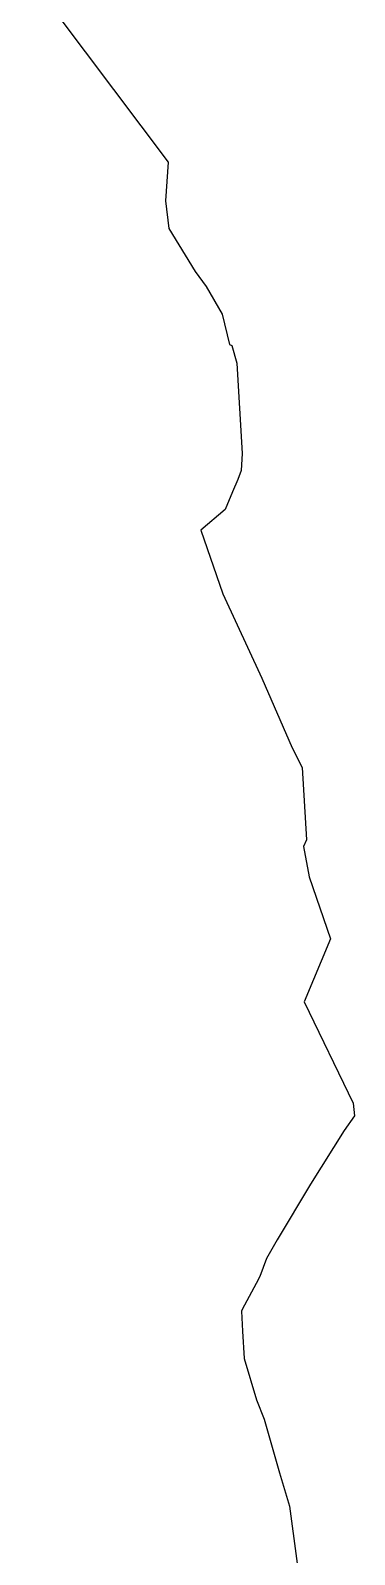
# Model space of a CAD drawing. Header units: metres. Extents: x 273377 to 358923, y 1974345 to 2116525.
# Drawn here: x 281724 to 282522, y 2017692 to 2021449 of the extents above; entities that cross this region are included whole.
import ezdxf

# ---------------------------------------------------------------- set-up
doc = ezdxf.new("R2010")
doc.units = ezdxf.units.M
doc.header["$MEASUREMENT"] = 0
doc.layers.add('DISTRICT BOUNDRY', color=86, linetype='Continuous')

msp = doc.modelspace()

# ---------------------------------------------------------------- linework, layer by layer
at = {"layer": 'DISTRICT BOUNDRY'}
msp.add_polyline3d([(281723.7, 2021575.8, 0), (282062.8, 2021123.7, 0), (282056.2, 2021028.5, 0), (282064.2, 2020960.6, 0), (282129.1, 2020854.1, 0), (282156.5, 2020817.8, 0), (282195.5, 2020749.2, 0), (282214, 2020674.3, 0), (282219.8, 2020672.1, 0), (282232.1, 2020628.8, 0), (282244.8, 2020405.6, 0), (282242.3, 2020363.6, 0), (282234, 2020341.7, 0), (282221.2, 2020311.6, 0), (282203.2, 2020267.6, 0), (282143.5, 2020217, 0), (282197.3, 2020059.6, 0), (282293.3, 2019851.8, 0), (282367.9, 2019680.3, 0), (282392.5, 2019631.4, 0), (282403.8, 2019453.5, 0), (282396.1, 2019437.1, 0), (282410, 2019362.5, 0), (282462.9, 2019209.7, 0), (282398, 2019054.5, 0), (282518.2, 2018804.5, 0), (282521.6, 2018772.8, 0), (282496.5, 2018736.7, 0), (282413, 2018604.7, 0), (282330.9, 2018467.7, 0), (282305.3, 2018421.3, 0), (282288.9, 2018377, 0), (282279.7, 2018360, 0), (282244.7, 2018295.3, 0), (282243.1, 2018291.4, 0), (282245.6, 2018242, 0), (282250.3, 2018174.5, 0), (282280.6, 2018073.2, 0), (282299.6, 2018025.1, 0), (282337.3, 2017893.4, 0), (282361.6, 2017810.5, 0), (282398, 2017540.3, 0)], dxfattribs=at)

doc.saveas('drawing.dxf')
